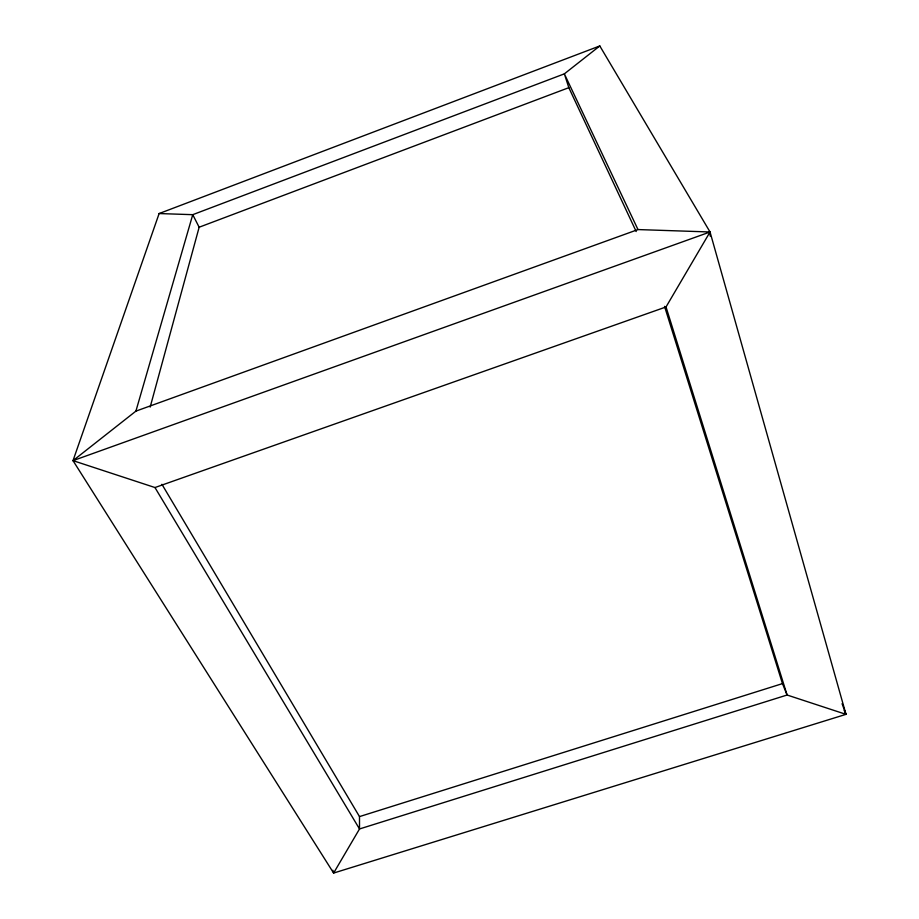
<?xml version="1.0" encoding="UTF-8"?>
<svg xmlns="http://www.w3.org/2000/svg" width="919" height="919" viewBox="0 0 919 919"><rect width="100%" height="100%" fill="white"/><g stroke="black" fill="none" stroke-linecap="round" stroke-linejoin="round"><path stroke-width="1.38" d="M150.165 407.083L199.147 227.223L192.749 214.678L159.125 213.553L73.015 460.637L333.62 873.05L845.985 714.35L710.042 231.979L599.797 45.95L159.125 213.553M135.909 411.126L637.981 229.566L710.042 231.979L666.022 306.957L154.978 487.541L73.015 460.637L135.909 411.126L192.749 214.678L564.358 73.853L599.797 45.95M199.147 227.223L568.827 87.673L636.201 231.531M73.015 460.637L710.042 231.979L710.203 236.126M332.885 870.27L333.62 873.05L359.513 828.961L359.501 816.6L782.471 683.61L787.101 695.017L845.985 714.35L842.068 703.701M154.978 487.541L359.513 828.961L787.101 695.017L666.022 306.957M161.928 484.302L359.501 816.6M637.981 229.566L564.358 73.853L568.827 87.673M844.216 710.444L845.985 714.35M664.54 306.372L782.471 683.61"/></g></svg>
